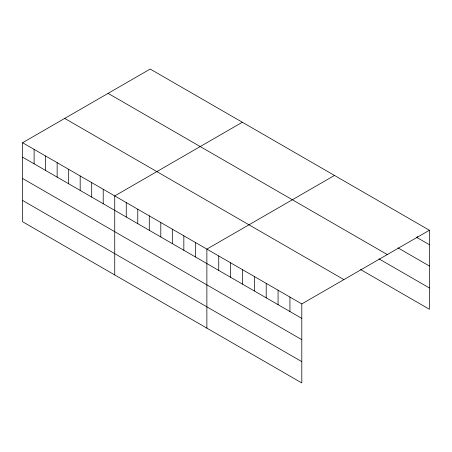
<?xml version="1.0" encoding="UTF-8"?>
<svg xmlns="http://www.w3.org/2000/svg" width="452" height="452" viewBox="0 0 452 452"><rect width="100%" height="100%" fill="white"/><g stroke="black" fill="none" stroke-linecap="round" stroke-linejoin="round"><path stroke-width="0.68" d="M22.6 142.725L301.8 303.919L301.8 382.946L22.6 221.751L22.6 142.725L150.2 69.054L429.4 230.249L429.4 309.275L360.577 269.545M242.334 122.249L114.735 195.919L114.735 274.946M334.474 175.444L206.875 249.114L206.875 328.141M301.8 303.919L429.4 230.249M416.348 237.17L429.4 244.707M397.958 247.86L429.4 266.013M108.09 93.366L387.291 254.561M378.968 258.855L429.4 287.969M64.709 118.413L343.91 279.607M22.6 157.177L301.8 318.377M22.6 178.489L301.8 339.684M22.6 200.445L301.8 361.64M417.535 236.481L417.535 237.854M289.935 297.066L289.935 311.524M278.07 290.218L278.07 304.671M266.205 283.364L266.205 297.823M254.335 276.517L254.335 290.969M242.47 269.663L242.47 284.122M230.605 262.815L230.605 277.268M218.74 255.962L218.74 270.42M195.354 242.464L195.354 256.917M183.84 235.814L183.84 250.272M172.319 229.164L172.319 243.622M160.805 222.514L160.805 236.972M149.29 215.864L149.29 230.322M137.77 209.214L137.77 223.672M126.255 202.564L126.255 217.022M103.22 189.269L103.22 203.728M91.7 182.619L91.7 197.078M80.185 175.969L80.185 190.428M68.67 169.319L68.67 183.778M57.15 162.669L57.15 177.127M45.635 156.019L45.635 170.477M34.115 149.375L34.115 163.827"/></g></svg>
